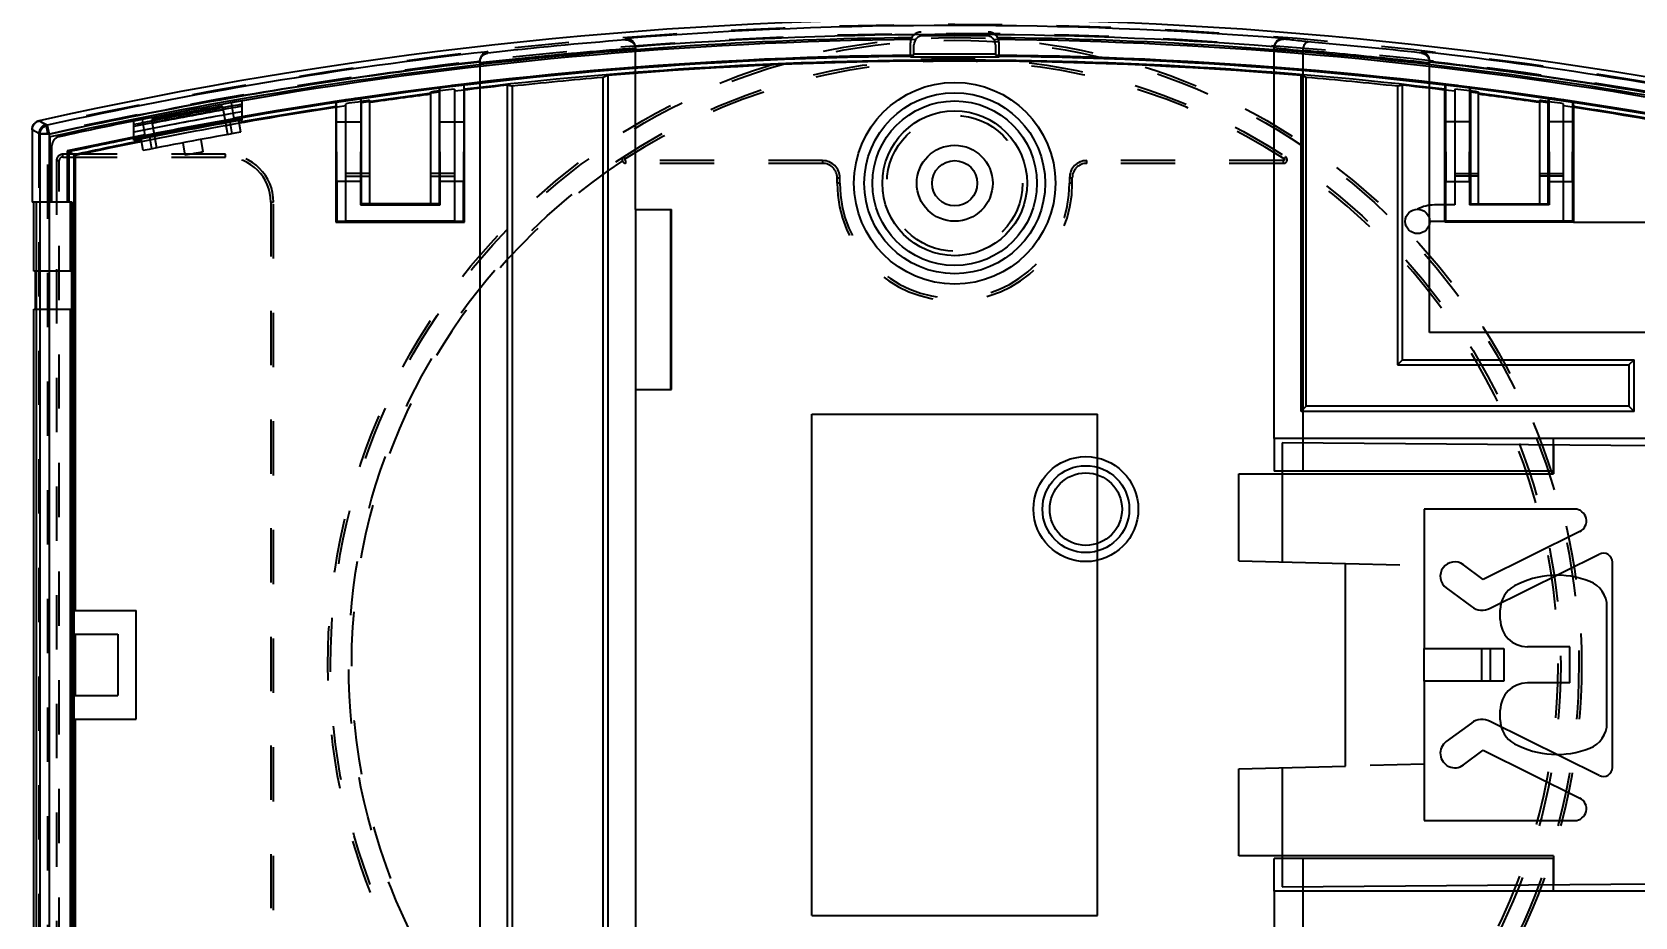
# Model space of a CAD drawing. Extents: x 195 to 445, y -1276 to -961.
# Drawn here: x 270.9 to 359.5, y -1231.8 to -1183 of the extents above; entities that cross this region are included whole.
import ezdxf

# ---------------------------------------------------------------- set-up
doc = ezdxf.new("R2010")
doc.units = 0
doc.linetypes.add('EB_DASH', pattern=[6, 3, -3])
doc.layers.get('0').update_dxf_attribs({"linetype": 'CONTINUOUS'})
for name, color, linetype in [('B1_DXF_CONTINUOUS_LINE', 7, 'CONTINUOUS'), ('B1_DXF_HIDDEN_LINE', 7, 'CONTINUOUS'), ('B3_DXF_CONTINUOUS_LINE', 7, 'CONTINUOUS'), ('B3_DXF_HIDDEN_LINE', 7, 'CONTINUOUS'), ('CAXA4', 3, 'CONTINUOUS')]:
    doc.layers.add(name, color=color, linetype=linetype)
doc.styles.add('标准', font='', dxfattribs={"width": 0.667})
doc.styles.get('标准').set_extended_font_data('仿宋_GB2312')
doc.dimstyles.new('标准', dxfattribs={"dimtxt": 3.5, "dimasz": 4, "dimexe": 2, "dimexo": 0, "dimtad": 1, "dimdec": 1, "dimtxsty": '标准', "dimcen": 0, "dimdle": 6, "dimazin": 3, "dimtfac": 1, "dimtdec": 3, "dimtmove": 0, "dimatfit": 3, "dimtolj": 1, "dimtzin": 0})

# ---------------------------------------------------------------- blocks, each defined once
blk = doc.blocks.new('*D3')
at = {"layer": 'CAXA4', "linetype": 'CONTINUOUS'}
for points in [[(403.393, -1193.464), (403.893, -1197.464), (402.893, -1197.464)], [(403.393, -1242.352), (403.893, -1238.352), (402.893, -1238.352)]]:
    blk.add_hatch(color=0, dxfattribs=at).paths.add_polyline_path(points, flags=0)
at = {"layer": 'CAXA4', "color": 0, "linetype": 'CONTINUOUS'}
for p, q in [((356.117, -1193.464), (405.393, -1193.464)), ((403.393, -1242.352), (403.393, -1193.464)), ((356.117, -1242.352), (405.393, -1242.352))]:
    blk.add_line(p, q, dxfattribs=at)
at = {"layer": 'CAXA4', "color": 0, "linetype": 'CONTINUOUS', "insert": (397.973, -1221.631), "char_height": 3.5, "attachment_point": 1, "rotation": 90, "style": '标准'}
blk.add_mtext('\\f仿宋_GB2312|b0|i0|p34;48.9', dxfattribs=at)

msp = doc.modelspace()

# ---------------------------------------------------------------- linework, layer by layer
at = {"color": 6, "linetype": 'CONTINUOUS'}
for p, q in [((319.461, -1184.347), (319.461, -1183.558)), ((324.361, -1184.347), (324.361, -1183.558)), ((295.661, -1184.549), (295.661, -1251.267)), ((341.161, -1184.013), (341.161, -1207.208)), ((348.161, -1199.558), (348.161, -1184.549)), ((302.464, -1185.465), (302.464, -1250.35)), ((302.744, -1185.358), (302.744, -1250.458)), ((341.061, -1203.908), (341.061, -1185.356)), ((341.341, -1203.628), (341.341, -1185.464)), ((292.961, -1192.508), (292.961, -1186.267)), ((294.261, -1186.105), (294.261, -1193.408)), ((297.179, -1185.893), (297.179, -1249.922)), ((297.459, -1249.868), (297.459, -1185.947)), ((346.381, -1185.949), (346.381, -1201.338)), ((346.661, -1201.058), (346.661, -1185.895)), ((349.561, -1186.105), (349.561, -1192.508)), ((350.861, -1192.508), (350.861, -1186.267)), ((282.53, -1187.819), (282.53, -1186.751)), ((288.261, -1193.408), (288.261, -1186.915)), ((289.561, -1186.726), (289.561, -1192.508)), ((354.261, -1192.508), (354.261, -1186.726)), ((355.561, -1193.408), (355.561, -1186.915)), ((271.75, -1188.104), (271.859, -1188.592)), ((276.53, -1188.948), (276.53, -1187.875)), ((270.911, -1188.348), (270.911, -1192.358)), ((271.359, -1188.592), (270.911, -1188.348)), ((271.359, -1247.223), (271.359, -1188.592)), ((271.859, -1188.592), (271.359, -1188.592)), ((271.859, -1188.592), (271.859, -1247.223)), ((271.911, -1192.358), (271.911, -1188.749)), ((272.948, -1189.572), (272.948, -1192.358)), ((273.307, -1214.908), (273.307, -1189.77)), ((289.561, -1190.776), (288.261, -1190.776)), ((294.261, -1190.776), (292.961, -1190.776)), ((349.561, -1190.776), (350.861, -1190.776)), ((354.261, -1190.776), (355.561, -1190.776)), ((288.261, -1190.908), (289.561, -1190.908)), ((292.961, -1190.908), (294.261, -1190.908)), ((350.861, -1190.908), (349.561, -1190.908)), ((355.561, -1190.908), (354.261, -1190.908)), ((273.133, -1192.358), (270.911, -1192.358)), ((271.131, -1192.358), (271.131, -1243.458)), ((273.133, -1243.458), (273.133, -1192.358)), ((289.561, -1192.508), (292.961, -1192.508)), ((349.561, -1192.508), (348.428, -1192.508)), ((354.261, -1192.508), (350.861, -1192.508)), ((294.261, -1193.408), (288.261, -1193.408)), ((304.261, -1192.758), (304.261, -1243.058)), ((304.261, -1192.758), (306.261, -1192.758)), ((306.211, -1202.708), (306.211, -1192.758)), ((306.261, -1202.708), (306.261, -1192.758)), ((348.169, -1193.408), (355.561, -1193.408)), ((360.961, -1199.558), (348.161, -1199.558)), ((346.381, -1201.338), (346.661, -1201.058)), ((346.381, -1201.338), (359.181, -1201.338)), ((346.661, -1201.058), (359.461, -1201.058)), ((359.461, -1201.058), (359.181, -1201.338)), ((359.181, -1201.338), (359.181, -1203.628)), ((359.461, -1203.908), (359.461, -1201.058)), ((304.261, -1202.708), (306.261, -1202.708)), ((314.011, -1231.758), (314.011, -1204.058)), ((314.011, -1204.058), (329.811, -1204.058)), ((329.811, -1231.758), (329.811, -1204.058)), ((341.341, -1203.628), (341.061, -1203.908)), ((359.461, -1203.908), (341.061, -1203.908)), ((359.181, -1203.628), (341.341, -1203.628)), ((359.181, -1203.628), (359.461, -1203.908)), ((360.961, -1205.408), (339.561, -1205.408)), ((339.561, -1205.408), (339.561, -1207.208)), ((355.011, -1207.208), (355.011, -1205.408)), ((355.011, -1207.208), (339.561, -1207.208)), ((357.966, -1221.118), (357.966, -1214.698)), ((273.185, -1214.908), (273.185, -1216.208)), ((273.185, -1214.908), (276.661, -1214.908)), ((276.661, -1220.908), (276.661, -1214.908)), ((352.066, -1215.408), (352.066, -1214.87)), ((273.185, -1216.208), (275.661, -1216.208)), ((273.307, -1219.608), (273.307, -1216.208)), ((275.661, -1216.208), (275.661, -1219.608)), ((355.916, -1216.908), (353.566, -1216.908)), ((355.916, -1218.908), (355.916, -1216.908)), ((355.916, -1218.908), (353.566, -1218.908)), ((273.185, -1219.608), (273.185, -1220.908)), ((273.185, -1219.608), (275.661, -1219.608)), ((273.185, -1220.908), (276.661, -1220.908)), ((273.307, -1246.045), (273.307, -1220.908)), ((352.066, -1220.945), (352.066, -1220.408)), ((355.011, -1228.608), (339.561, -1228.608)), ((339.561, -1230.408), (339.561, -1228.608)), ((341.161, -1228.608), (341.161, -1251.802)), ((355.011, -1230.408), (355.011, -1228.608)), ((360.961, -1230.408), (339.561, -1230.408)), ((314.011, -1231.758), (329.811, -1231.758))]:
    msp.add_line(p, q, dxfattribs=at)
at = {"color": 7, "linetype": 'CONTINUOUS'}
for p, q in [((304.261, -1183.888), (304.261, -1183.809)), ((304.261, -1192.758), (304.261, -1183.822)), ((304.261, -1192.758), (304.261, -1183.888)), ((339.561, -1205.408), (339.561, -1183.822)), ((339.561, -1230.408), (339.561, -1251.994))]:
    msp.add_line(p, q, dxfattribs=at)
at = {"color": 6, "linetype": 'CONTINUOUS'}
for centre, radius in [((321.911, -1191.308), 4.546), ((321.911, -1191.308), 4), ((321.911, -1191.308), 2.1), ((347.494, -1193.414), 0.675)]:
    msp.add_circle(centre, radius, dxfattribs=at)
for centre, radius, start, end in [((321.911, -1413.622), 231.364, 77.36472, 102.63528), ((321.911, -1413.622), 231.028, 85.48431, 94.51569), ((321.911, -1413.622), 230.364, 90.59109, 102.5357), ((321.911, -1413.622), 230.95, 94.51724, 96.41551), ((321.911, -1413.622), 230.529, 85.60829, 94.39171), ((320.061, -1183.558), 0.6, 90, 180), ((323.761, -1183.558), 0.6, 0, 90), ((321.911, -1413.622), 230.364, 77.4643, 89.40891), ((321.911, -1413.622), 230.95, 83.58449, 85.15232), ((321.911, -1413.622), 231.028, 96.41331, 102.54002), ((321.911, -1413.622), 229.337, 90.6121, 99.88765), ((321.911, -1413.622), 229.067, 85.20448, 94.79991), ((321.911, -1413.622), 229.287, 89.38777, 90.61223), ((321.911, -1413.622), 229.337, 80.11235, 89.3879), ((321.911, -1413.622), 231.028, 77.45998, 83.58668), ((321.911, -1413.622), 228.984, 94.87197, 96.13015), ((321.911, -1413.622), 228.984, 83.86544, 85.13242), ((321.911, -1413.622), 229.19, 96.92916, 97.25666), ((321.911, -1413.622), 229.067, 96.19833, 96.9329), ((321.911, -1413.622), 229.067, 83.0671, 83.79726), ((321.911, -1413.622), 229.19, 82.74334, 83.07084), ((321.911, -1413.622), 229.067, 98.44732, 102.25031), ((321.911, -1413.622), 230.263, 99.84748, 101.36645), ((321.911, -1413.622), 229.97, 99.86015, 101.38112), ((321.911, -1413.622), 229.19, 98.11434, 98.44275), ((321.911, -1413.622), 229.067, 97.26058, 98.11873), ((321.911, -1413.622), 229.067, 81.88127, 82.73942), ((321.911, -1413.622), 229.19, 81.55725, 81.88566), ((321.911, -1413.622), 229.067, 77.69846, 81.55268), ((321.911, -1413.622), 229.663, 99.87347, 101.39654), ((321.911, -1413.622), 229.297, 99.8894, 101.41499), ((321.911, -1413.622), 229.279, 99.89016, 101.41587), ((321.911, -1413.622), 229.211, 99.89313, 101.41931), ((321.911, -1413.622), 229.337, 101.41297, 102.32764), ((348.428, -1194.508), 2, 90, 117.84087), ((353.566, -1214.87), 1.5, 118.30199, 180), ((355.201, -1217.908), 4.95, 68.50249, 118.30199), ((356.466, -1214.698), 1.5, 0, 68.50249), ((353.566, -1215.408), 1.5, 180, 270), ((353.566, -1220.408), 1.5, 90, 180), ((353.566, -1220.945), 1.5, 180, 241.69801), ((356.466, -1221.118), 1.5, 291.49751, 0), ((355.201, -1217.908), 4.95, 241.69801, 291.49751)]:
    msp.add_arc(centre, radius, start, end, dxfattribs=at)
for points in [[(303.722, -1183.31), (303.722, -1183.323), (303.722, -1183.35), (303.722, -1183.376), (303.722, -1183.389)], [(340.101, -1183.35), (340.101, -1183.343), (340.101, -1183.33), (340.101, -1183.317), (340.101, -1183.31)]]:
    msp.add_open_spline(points, degree=3, dxfattribs=at)
at = {"color": 7, "linetype": 'CONTINUOUS'}
for points, knots in [([(304.26, -1183.783), (304.256, -1183.73), (304.231, -1183.626), (304.149, -1183.491), (304.032, -1183.386), (303.885, -1183.32), (303.777, -1183.307), (303.722, -1183.31)], [0, 0, 0, 0, 0.1604971, 0.3145689, 0.469116, 0.6259343, 0.790948, 0.790948, 0.790948, 0.790948]), ([(304.259, -1183.77), (304.254, -1183.721), (304.228, -1183.623), (304.149, -1183.491), (304.032, -1183.387), (303.885, -1183.32), (303.777, -1183.307), (303.722, -1183.31)], [0, 0, 0, 0, 0.1472385, 0.3009907, 0.4559322, 0.6127241, 0.7777408, 0.7777408, 0.7777408, 0.7777408]), ([(303.722, -1183.389), (303.777, -1183.386), (303.885, -1183.399), (304.031, -1183.465), (304.149, -1183.569), (304.228, -1183.701), (304.253, -1183.8), (304.259, -1183.849)], [0, 0, 0, 0, 0.1650803, 0.3217426, 0.4761906, 0.6292567, 0.7777317, 0.7777317, 0.7777317, 0.7777317]), ([(303.722, -1183.389), (303.777, -1183.386), (303.885, -1183.399), (304.031, -1183.465), (304.148, -1183.57), (304.231, -1183.705), (304.256, -1183.808), (304.26, -1183.862)], [0, 0, 0, 0, 0.1650652, 0.3217965, 0.4759988, 0.6295779, 0.7909509, 0.7909509, 0.7909509, 0.7909509]), ([(340.101, -1183.35), (340.031, -1183.345), (339.891, -1183.365), (339.713, -1183.475), (339.594, -1183.64), (339.564, -1183.771), (339.561, -1183.835)], [0, 0, 0, 0, 0.2095342, 0.4144889, 0.6140256, 0.8069193, 0.8069193, 0.8069193, 0.8069193]), ([(339.561, -1183.853), (339.561, -1183.788), (339.588, -1183.653), (339.706, -1183.481), (339.887, -1183.366), (340.03, -1183.345), (340.101, -1183.35)], [0, 0, 0, 0, 0.1980128, 0.4028227, 0.6119042, 0.8253645, 0.8253645, 0.8253645, 0.8253645]), ([(340.101, -1183.31), (340.046, -1183.307), (339.937, -1183.32), (339.791, -1183.386), (339.675, -1183.491), (339.592, -1183.626), (339.567, -1183.73), (339.563, -1183.783)], [0, 0, 0, 0, 0.1650652, 0.3217966, 0.4759989, 0.629578, 0.7909476, 0.7909476, 0.7909476, 0.7909476]), ([(340.101, -1183.31), (340.046, -1183.307), (339.937, -1183.32), (339.791, -1183.387), (339.674, -1183.49), (339.595, -1183.622), (339.57, -1183.721), (339.564, -1183.77)], [0, 0, 0, 0, 0.1650804, 0.3217427, 0.4761907, 0.6292568, 0.7777318, 0.7777318, 0.7777318, 0.7777318]), ([(295.661, -1184.581), (292.996, -1184.892), (287.676, -1185.604), (279.736, -1186.935), (274.478, -1188.01), (271.859, -1188.592)], [0, 0, 0, 0, 8.050564, 16.099689, 24.148814, 24.148814, 24.148814, 24.148814]), ([(304.259, -1183.849), (303.302, -1183.922), (301.389, -1184.08), (298.524, -1184.358), (296.615, -1184.557), (295.661, -1184.661)], [0, 0, 0, 0, 2.879017, 5.758035, 8.635897, 8.635897, 8.635897, 8.635897]), ([(304.259, -1183.862), (303.318, -1183.928), (301.421, -1184.075), (298.556, -1184.353), (296.631, -1184.56), (295.661, -1184.671)], [0, 0, 0, 0, 2.830447, 5.708468, 8.636698, 8.636698, 8.636698, 8.636698]), ([(304.261, -1183.822), (304.261, -1183.816), (304.261, -1183.805), (304.26, -1183.789), (304.26, -1183.778), (304.259, -1183.772)], [0, 0, 0, 0, 0.01667688, 0.03315655, 0.04943721, 0.04943721, 0.04943721, 0.04943721]), ([(304.261, -1183.809), (304.261, -1183.81), (304.261, -1183.794), (304.261, -1183.798), (304.26, -1183.782), (304.26, -1183.783)], [0, 0, 0, 0, 0.00450012, 0.02183952, 0.02598205, 0.02598205, 0.02598205, 0.02598205]), ([(339.564, -1183.772), (339.563, -1183.777), (339.562, -1183.788), (339.562, -1183.805), (339.561, -1183.816), (339.561, -1183.822)], [0, 0, 0, 0, 0.01638662, 0.03297317, 0.0497585, 0.0497585, 0.0497585, 0.0497585]), ([(339.562, -1183.809), (339.562, -1183.816), (339.561, -1183.831), (339.561, -1183.846), (339.561, -1183.853)], [0, 0, 0, 0, 0.02215133, 0.0443034, 0.0443034, 0.0443034, 0.0443034]), ([(339.563, -1183.783), (339.563, -1183.781), (339.562, -1183.799), (339.562, -1183.795), (339.562, -1183.81), (339.562, -1183.809)], [0, 0, 0, 0, 0.00501479, 0.02235683, 0.02598205, 0.02598205, 0.02598205, 0.02598205]), ([(348.161, -1184.674), (347.385, -1184.585), (345.832, -1184.413), (343.499, -1184.18), (341.942, -1184.04), (341.163, -1183.974)], [0, 0, 0, 0, 2.344462, 4.688808, 7.033206, 7.033206, 7.033206, 7.033206]), ([(348.161, -1184.661), (347.385, -1184.577), (345.831, -1184.415), (343.499, -1184.18), (341.942, -1184.042), (341.163, -1183.977)], [0, 0, 0, 0, 2.343131, 4.687425, 7.031719, 7.031719, 7.031719, 7.031719]), ([(371.964, -1188.592), (369.345, -1188.01), (364.087, -1186.935), (356.147, -1185.604), (350.827, -1184.892), (348.161, -1184.581)], [0, 0, 0, 0, 8.049125, 16.09825, 24.148814, 24.148814, 24.148814, 24.148814]), ([(271.859, -1188.589), (274.511, -1188.002), (279.803, -1186.924), (287.742, -1185.592), (293.029, -1184.894), (295.661, -1184.595)], [0, 0, 0, 0, 8.150059, 16.198629, 24.146254, 24.146254, 24.146254, 24.146254]), ([(348.161, -1184.596), (350.776, -1184.892), (356.045, -1185.587), (363.984, -1186.917), (369.293, -1187.997), (371.964, -1188.586)], [0, 0, 0, 0, 7.894452, 15.940538, 24.145617, 24.145617, 24.145617, 24.145617])]:
    msp.add_open_spline(points, degree=3, knots=knots, dxfattribs=at)
at = {"color": 6, "linetype": 'CONTINUOUS'}
for points, knots in [([(341.428, -1183.498), (341.281, -1183.481), (340.986, -1183.448), (340.543, -1183.398), (340.248, -1183.366), (340.101, -1183.35)], [0, 0, 0, 0, 0.445231, 0.890471, 1.33572, 1.33572, 1.33572, 1.33572]), ([(341.163, -1183.977), (341.169, -1183.917), (341.189, -1183.803), (341.245, -1183.651), (341.319, -1183.537), (341.395, -1183.497), (341.428, -1183.498)], [0, 0, 0, 0, 0.1808004, 0.3488951, 0.4846641, 0.5842437, 0.5842437, 0.5842437, 0.5842437]), ([(296.106, -1184.039), (296.043, -1184.048), (295.921, -1184.089), (295.776, -1184.209), (295.683, -1184.368), (295.661, -1184.489), (295.661, -1184.549)], [0, 0, 0, 0, 0.1918244, 0.3749709, 0.5560116, 0.7360393, 0.7360393, 0.7360393, 0.7360393]), ([(295.661, -1184.628), (295.661, -1184.569), (295.683, -1184.447), (295.776, -1184.288), (295.922, -1184.168), (296.042, -1184.127), (296.106, -1184.118)], [0, 0, 0, 0, 0.1786399, 0.3622319, 0.5439971, 0.7360248, 0.7360248, 0.7360248, 0.7360248]), ([(296.106, -1184.118), (296.106, -1184.105), (296.106, -1184.078), (296.106, -1184.052), (296.106, -1184.039)], [0, 0, 0, 0, 0.03952741, 0.07905482, 0.07905482, 0.07905482, 0.07905482]), ([(304.259, -1183.862), (304.26, -1183.865), (304.261, -1183.871), (304.261, -1183.879), (304.261, -1183.885), (304.261, -1183.888)], [0, 0, 0, 0, 0.00851127, 0.01703791, 0.02554321, 0.02554321, 0.02554321, 0.02554321]), ([(341.161, -1184.013), (340.984, -1183.993), (340.628, -1183.952), (340.095, -1183.893), (339.739, -1183.855), (339.561, -1183.835)], [0, 0, 0, 0, 0.536743, 1.073372, 1.609894, 1.609894, 1.609894, 1.609894]), ([(341.161, -1184.013), (341.161, -1184.009), (341.162, -1184), (341.162, -1183.987), (341.163, -1183.978), (341.163, -1183.974)], [0, 0, 0, 0, 0.01350546, 0.02659456, 0.03944097, 0.03944097, 0.03944097, 0.03944097]), ([(348.161, -1184.549), (348.161, -1184.489), (348.14, -1184.369), (348.047, -1184.21), (347.902, -1184.089), (347.78, -1184.048), (347.717, -1184.039)], [0, 0, 0, 0, 0.1788278, 0.3605297, 0.5441517, 0.7360394, 0.7360394, 0.7360394, 0.7360394]), ([(347.717, -1184.039), (347.717, -1184.052), (347.717, -1184.078), (347.717, -1184.105), (347.717, -1184.118)], [0, 0, 0, 0, 0.03952741, 0.07905481, 0.07905481, 0.07905481, 0.07905481]), ([(347.717, -1184.118), (347.78, -1184.127), (347.901, -1184.168), (348.046, -1184.288), (348.14, -1184.447), (348.161, -1184.568), (348.161, -1184.628)], [0, 0, 0, 0, 0.1919773, 0.3732974, 0.5562265, 0.7360247, 0.7360247, 0.7360247, 0.7360247]), ([(302.744, -1185.358), (302.713, -1185.37), (302.651, -1185.393), (302.557, -1185.429), (302.495, -1185.453), (302.464, -1185.465)], [0, 0, 0, 0, 0.0999799, 0.1999778, 0.2999938, 0.2999938, 0.2999938, 0.2999938]), ([(341.341, -1185.464), (341.31, -1185.452), (341.248, -1185.428), (341.155, -1185.392), (341.093, -1185.368), (341.061, -1185.356)], [0, 0, 0, 0, 0.1000134, 0.2000086, 0.2999859, 0.2999859, 0.2999859, 0.2999859]), ([(297.459, -1185.947), (297.428, -1185.941), (297.366, -1185.929), (297.272, -1185.911), (297.21, -1185.899), (297.179, -1185.893)], [0, 0, 0, 0, 0.0950555, 0.1900997, 0.2851326, 0.2851326, 0.2851326, 0.2851326]), ([(346.661, -1185.895), (346.63, -1185.901), (346.568, -1185.913), (346.475, -1185.931), (346.413, -1185.943), (346.381, -1185.949)], [0, 0, 0, 0, 0.0950315, 0.1900744, 0.2851286, 0.2851286, 0.2851286, 0.2851286]), ([(282.53, -1186.943), (281.862, -1187.059), (280.527, -1187.297), (278.527, -1187.672), (277.195, -1187.934), (276.53, -1188.068)], [0, 0, 0, 0, 2.034869, 4.069773, 6.104639, 6.104639, 6.104639, 6.104639]), ([(270.911, -1188.348), (270.911, -1188.293), (270.93, -1188.18), (271.014, -1188.03), (271.142, -1187.916), (271.248, -1187.873), (271.302, -1187.861)], [0, 0, 0, 0, 0.1663126, 0.337199, 0.5078989, 0.6740446, 0.6740446, 0.6740446, 0.6740446]), ([(271.75, -1188.104), (271.7, -1188.077), (271.601, -1188.023), (271.452, -1187.942), (271.352, -1187.888), (271.302, -1187.861)], [0, 0, 0, 0, 0.1700561, 0.3399181, 0.5102115, 0.5102115, 0.5102115, 0.5102115]), ([(271.359, -1188.592), (271.359, -1188.537), (271.378, -1188.423), (271.461, -1188.274), (271.59, -1188.16), (271.695, -1188.117), (271.75, -1188.104)], [0, 0, 0, 0, 0.1678056, 0.3380116, 0.505535, 0.6747173, 0.6747173, 0.6747173, 0.6747173]), ([(273.307, -1189.77), (273.267, -1189.748), (273.187, -1189.704), (273.068, -1189.638), (272.988, -1189.594), (272.948, -1189.572)], [0, 0, 0, 0, 0.1367678, 0.2735782, 0.4104307, 0.4104307, 0.4104307, 0.4104307])]:
    msp.add_open_spline(points, degree=3, knots=knots, dxfattribs=at)
at = {"layer": 'B1_DXF_CONTINUOUS_LINE', "color": 7, "linetype": 'CONTINUOUS'}
for p, q in [((319.661, -1184.23), (319.661, -1183.658)), ((323.661, -1183.158), (320.161, -1183.158)), ((324.161, -1183.658), (324.161, -1184.23)), ((293.406, -1186.285), (293.406, -1192.452)), ((293.443, -1187.908), (293.443, -1185.998)), ((294.78, -1185.834), (294.78, -1187.908)), ((294.817, -1186.112), (294.78, -1185.834)), ((294.817, -1193.464), (294.817, -1186.112)), ((349.006, -1186.112), (349.043, -1185.834)), ((349.006, -1193.464), (349.006, -1186.112)), ((349.043, -1185.834), (349.043, -1187.908)), ((350.38, -1187.908), (350.38, -1185.998)), ((350.417, -1186.285), (350.417, -1192.452)), ((281.437, -1187.045), (277.505, -1187.783)), ((281.437, -1187.045), (281.715, -1188.621)), ((281.911, -1186.859), (282.068, -1187.746)), ((287.706, -1187.072), (287.706, -1193.464)), ((287.743, -1187.908), (287.743, -1186.783)), ((289.08, -1186.586), (289.08, -1187.908)), ((289.117, -1186.864), (289.08, -1186.586)), ((289.117, -1192.452), (289.117, -1186.864)), ((354.706, -1186.864), (354.743, -1186.586)), ((354.706, -1192.452), (354.706, -1186.864)), ((354.743, -1186.586), (354.743, -1187.908)), ((356.08, -1187.908), (356.08, -1186.783)), ((356.117, -1187.072), (356.117, -1193.464)), ((276.997, -1187.781), (277.153, -1188.668)), ((277.505, -1187.783), (277.783, -1189.359)), ((281.826, -1187.812), (281.961, -1188.577)), ((282.453, -1188.49), (282.321, -1187.738)), ((287.761, -1191.208), (287.743, -1187.908)), ((287.743, -1187.908), (289.08, -1187.908)), ((289.08, -1187.908), (289.061, -1191.208)), ((293.461, -1191.208), (293.443, -1187.908)), ((293.443, -1187.908), (294.78, -1187.908)), ((294.78, -1187.908), (294.761, -1191.208)), ((349.043, -1187.908), (349.061, -1191.208)), ((350.38, -1187.908), (349.043, -1187.908)), ((350.361, -1191.208), (350.38, -1187.908)), ((354.743, -1187.908), (354.761, -1191.208)), ((356.08, -1187.908), (354.743, -1187.908)), ((356.061, -1191.208), (356.08, -1187.908)), ((270.911, -1188.348), (270.911, -1192.358)), ((277.047, -1189.505), (276.915, -1188.753)), ((277.538, -1189.407), (277.403, -1188.642)), ((280.239, -1188.889), (280.36, -1189.579)), ((272.011, -1192.358), (272.011, -1189.231)), ((272.86, -1189.525), (272.86, -1192.358)), ((273.241, -1246.082), (273.241, -1189.734)), ((279.378, -1189.763), (279.256, -1189.074)), ((287.761, -1191.208), (287.761, -1193.408)), ((289.061, -1191.208), (287.761, -1191.208)), ((289.061, -1191.208), (289.061, -1192.508)), ((293.461, -1192.508), (293.461, -1191.208)), ((294.761, -1191.208), (293.461, -1191.208)), ((294.761, -1193.408), (294.761, -1191.208)), ((349.061, -1193.408), (349.061, -1191.208)), ((349.061, -1191.208), (350.361, -1191.208)), ((350.361, -1191.208), (350.361, -1192.508)), ((354.761, -1191.208), (354.761, -1192.508)), ((354.761, -1191.208), (356.061, -1191.208)), ((356.061, -1191.208), (356.061, -1193.408)), ((273.014, -1192.358), (270.911, -1192.358)), ((271.013, -1196.158), (271.013, -1192.358)), ((273.014, -1192.358), (273.014, -1196.158)), ((289.061, -1192.508), (289.117, -1192.452)), ((289.061, -1192.508), (293.461, -1192.508)), ((293.406, -1192.452), (289.117, -1192.452)), ((293.461, -1192.508), (293.406, -1192.452)), ((350.417, -1192.452), (350.361, -1192.508)), ((354.761, -1192.508), (350.361, -1192.508)), ((350.417, -1192.452), (354.706, -1192.452)), ((354.706, -1192.452), (354.761, -1192.508)), ((287.761, -1193.408), (287.706, -1193.464)), ((287.761, -1193.408), (294.761, -1193.408)), ((294.761, -1193.408), (294.817, -1193.464)), ((349.006, -1193.464), (349.061, -1193.408)), ((356.061, -1193.408), (349.061, -1193.408)), ((356.117, -1193.464), (356.061, -1193.408)), ((287.706, -1193.464), (294.817, -1193.464)), ((356.117, -1193.464), (349.006, -1193.464)), ((273.084, -1196.158), (271.013, -1196.158)), ((271.083, -1196.158), (271.083, -1198.258)), ((273.084, -1196.158), (273.084, -1198.258)), ((271.013, -1237.558), (271.013, -1198.258)), ((271.013, -1198.258), (273.084, -1198.258)), ((273.014, -1198.258), (273.014, -1237.558))]:
    msp.add_line(p, q, dxfattribs=at)
for centre, radius in [((321.911, -1191.308), 5.568), ((321.911, -1191.308), 5), ((321.911, -1191.308), 1.25), ((329.161, -1209.308), 2.9), ((329.161, -1209.308), 2.4), ((329.161, -1209.308), 2)]:
    msp.add_circle(centre, radius, dxfattribs=at)
for centre, radius, start, end in [((321.911, -1413.622), 231.364, 77.36472, 102.63528), ((321.911, -1413.622), 230.264, 90.53682, 100.00381), ((320.161, -1183.658), 0.5, 90, 180), ((323.661, -1183.658), 0.5, 0, 90), ((321.911, -1413.622), 230.264, 79.99619, 89.46318), ((321.911, -1413.622), 229.402, 90.56197, 100.00381), ((321.911, -1413.622), 229.117, 83.20862, 96.79138), ((321.911, -1413.622), 229.447, 89.43814, 90.56186), ((321.911, -1413.622), 229.402, 79.99619, 89.43803), ((321.911, -1413.622), 229.117, 97.14704, 98.22916), ((321.911, -1413.622), 229.397, 96.79244, 97.12886), ((321.911, -1413.622), 229.397, 82.87114, 83.20756), ((321.911, -1413.622), 229.117, 81.77084, 82.85296), ((321.911, -1413.622), 230.163, 100.12828, 101.1241), ((321.911, -1413.622), 229.117, 98.58603, 99.9413), ((321.911, -1413.622), 229.397, 98.22847, 98.56603), ((321.911, -1413.622), 229.397, 81.43397, 81.77153), ((321.911, -1413.622), 229.117, 80.0587, 81.41397), ((321.911, -1413.622), 230.264, 101.24804, 102.41572), ((321.911, -1413.622), 229.363, 100.00381, 101.25293), ((321.911, -1413.622), 229.944, 100.1284, 101.12516), ((321.911, -1413.622), 229.34, 100.06627, 100.12873), ((272.511, -1189.231), 0.5, 102.41572, 180), ((321.911, -1413.622), 229.402, 101.25272, 102.34639), ((321.911, -1413.622), 229.117, 101.31681, 102.26459), ((321.911, -1413.622), 228.563, 99.94114, 101.31999), ((321.911, -1413.622), 229.34, 101.12812, 101.19059), ((321.911, -1413.622), 227.863, 100.50672, 100.75818)]:
    msp.add_arc(centre, radius, start, end, dxfattribs=at)
for points, knots in [([(293.406, -1186.285), (293.41, -1186.253), (293.418, -1186.189), (293.431, -1186.093), (293.439, -1186.03), (293.443, -1185.998)], [0, 0, 0, 0, 0.096492, 0.1929837, 0.2894749, 0.2894749, 0.2894749, 0.2894749]), ([(350.38, -1185.998), (350.384, -1186.03), (350.392, -1186.093), (350.405, -1186.189), (350.413, -1186.253), (350.417, -1186.285)], [0, 0, 0, 0, 0.0964912, 0.1929828, 0.2894749, 0.2894749, 0.2894749, 0.2894749]), ([(287.706, -1187.072), (287.71, -1187.04), (287.718, -1186.976), (287.731, -1186.88), (287.739, -1186.815), (287.743, -1186.783)], [0, 0, 0, 0, 0.0971315, 0.1942629, 0.291394, 0.291394, 0.291394, 0.291394]), ([(356.08, -1186.783), (356.084, -1186.815), (356.092, -1186.88), (356.105, -1186.976), (356.113, -1187.04), (356.117, -1187.072)], [0, 0, 0, 0, 0.0971311, 0.1942624, 0.291394, 0.291394, 0.291394, 0.291394]), ([(271.302, -1187.861), (271.248, -1187.873), (271.142, -1187.916), (271.013, -1188.03), (270.93, -1188.181), (270.911, -1188.293), (270.911, -1188.348)], [0, 0, 0, 0, 0.1664067, 0.3373266, 0.5079928, 0.6740447, 0.6740447, 0.6740447, 0.6740447]), ([(281.826, -1187.812), (281.888, -1187.801), (282.004, -1187.785), (282.12, -1187.757), (282.175, -1187.755)], [0, 0, 0, 0, 0.1882588, 0.3538984, 0.3538984, 0.3538984, 0.3538984]), ([(282.175, -1187.755), (282.211, -1187.753), (282.244, -1187.758), (282.318, -1187.726), (282.321, -1187.738)], [0, 0, 0, 0, 0.1122549, 0.1500615, 0.1500615, 0.1500615, 0.1500615]), ([(276.915, -1188.753), (276.912, -1188.741), (276.992, -1188.744), (277.063, -1188.705), (277.164, -1188.69), (277.219, -1188.68)], [0, 0, 0, 0, 0.0376606, 0.1490816, 0.3165239, 0.3165239, 0.3165239, 0.3165239]), ([(272.86, -1189.525), (272.903, -1189.548), (272.987, -1189.594), (273.114, -1189.664), (273.199, -1189.71), (273.241, -1189.734)], [0, 0, 0, 0, 0.1448115, 0.2895756, 0.4342928, 0.4342928, 0.4342928, 0.4342928])]:
    msp.add_open_spline(points, degree=3, knots=knots, dxfattribs=at)
msp.add_open_spline([(277.219, -1188.68), (277.28, -1188.668), (277.341, -1188.654), (277.403, -1188.642)], degree=3, dxfattribs=at)
at = {"layer": 'B1_DXF_HIDDEN_LINE', "color": 8, "linetype": 'EB_DASH'}
for p, q in [((271.792, -1188.556), (271.684, -1188.068)), ((271.293, -1188.556), (270.911, -1188.348)), ((271.293, -1188.556), (271.293, -1247.259)), ((271.293, -1188.556), (271.792, -1188.556)), ((271.792, -1247.264), (271.792, -1188.551)), ((272.611, -1189.858), (272.611, -1189.708)), ((281.611, -1189.708), (272.611, -1189.708)), ((272.611, -1189.858), (281.611, -1189.858)), ((281.611, -1189.858), (281.611, -1189.708)), ((303.623, -1189.84), (303.705, -1189.966)), ((340.118, -1189.966), (340.2, -1189.84)), ((272.261, -1190.058), (272.261, -1245.758)), ((272.261, -1190.058), (272.411, -1190.058)), ((272.411, -1245.758), (272.411, -1190.058)), ((303.732, -1190.208), (303.732, -1190.058)), ((314.611, -1190.058), (303.732, -1190.058)), ((314.611, -1190.208), (303.732, -1190.208)), ((314.611, -1190.058), (314.611, -1190.208)), ((329.211, -1190.208), (329.211, -1190.058)), ((340.091, -1190.058), (329.211, -1190.058)), ((340.091, -1190.208), (329.211, -1190.208)), ((340.091, -1190.208), (340.091, -1190.058)), ((315.411, -1191.308), (315.411, -1191.008)), ((315.411, -1191.008), (315.561, -1191.008)), ((315.561, -1191.308), (315.411, -1191.308)), ((315.561, -1191.308), (315.561, -1191.008)), ((328.261, -1191.008), (328.261, -1191.308)), ((328.261, -1191.008), (328.411, -1191.008)), ((328.411, -1191.308), (328.261, -1191.308)), ((328.411, -1191.308), (328.411, -1191.008)), ((284.111, -1192.358), (284.111, -1243.458)), ((284.111, -1192.358), (284.261, -1192.358)), ((284.261, -1243.458), (284.261, -1192.358))]:
    msp.add_line(p, q, dxfattribs=at)
for centre, radius in [((321.911, -1217.908), 34.65), ((321.911, -1217.908), 34.5), ((321.911, -1217.908), 33.5), ((321.911, -1191.308), 4), ((321.911, -1191.308), 3.751)]:
    msp.add_circle(centre, radius, dxfattribs=at)
for centre, radius, start, end in [((321.911, -1413.622), 231.078, 77.44584, 102.55416), ((321.911, -1413.622), 230.578, 77.44615, 102.55388), ((321.911, -1217.908), 33.35, 56.9125, 123.0875), ((321.911, -1413.622), 229.663, 100.12855, 101.12653), ((272.611, -1190.058), 0.35, 90, 180), ((272.611, -1190.058), 0.2, 90, 180), ((281.611, -1192.358), 2.65, 0, 90), ((281.611, -1192.358), 2.5, 0, 90), ((303.732, -1190.008), 0.2, 123.0875, 270), ((340.091, -1190.008), 0.2, 270.00147, 56.91037), ((321.911, -1217.908), 33.35, 123.42087, 236.57913), ((314.611, -1191.008), 0.95, 0, 90), ((314.611, -1191.008), 0.8, 0, 90), ((329.211, -1191.008), 0.95, 90, 180), ((329.211, -1191.008), 0.8, 90, 180), ((321.911, -1217.908), 33.35, 303.42082, 56.57918), ((321.911, -1191.308), 6.5, 180, 360), ((321.911, -1191.308), 6.35, 180, 360)]:
    msp.add_arc(centre, radius, start, end, dxfattribs=at)
for points, knots in [([(271.684, -1188.068), (271.629, -1188.081), (271.522, -1188.124), (271.394, -1188.239), (271.312, -1188.389), (271.293, -1188.501), (271.293, -1188.556)], [0, 0, 0, 0, 0.1693471, 0.3385011, 0.5086905, 0.6745894, 0.6745894, 0.6745894, 0.6745894]), ([(271.302, -1187.861), (271.344, -1187.884), (271.429, -1187.93), (271.556, -1187.999), (271.641, -1188.045), (271.684, -1188.068)], [0, 0, 0, 0, 0.145021, 0.2896886, 0.4345348, 0.4345348, 0.4345348, 0.4345348]), ([(303.732, -1190.058), (303.722, -1190.058), (303.699, -1190.052), (303.682, -1190.022), (303.682, -1189.988), (303.697, -1189.971), (303.705, -1189.966)], [0, 0, 0, 0, 0.0309176, 0.0642335, 0.0965146, 0.126144, 0.126144, 0.126144, 0.126144]), ([(340.118, -1189.966), (340.127, -1189.971), (340.142, -1189.989), (340.14, -1190.023), (340.122, -1190.052), (340.1, -1190.058), (340.091, -1190.058)], [0, 0, 0, 0, 0.030825, 0.0641958, 0.0963662, 0.1261446, 0.1261446, 0.1261446, 0.1261446])]:
    msp.add_open_spline(points, degree=3, knots=knots, dxfattribs=at)
at = {"layer": 'B3_DXF_CONTINUOUS_LINE', "color": 7, "linetype": 'CONTINUOUS'}
for p, q in [((360.454, -1205.809), (340.016, -1205.649)), ((340.016, -1205.649), (340.016, -1212.219)), ((355.016, -1205.766), (355.016, -1207.358)), ((337.616, -1212.158), (337.616, -1207.358)), ((337.616, -1207.358), (355.016, -1207.358)), ((356.181, -1209.308), (347.866, -1209.308)), ((347.866, -1209.308), (347.866, -1217.008)), ((356.47, -1210.54), (351.13, -1213.188)), ((351.513, -1214.784), (357.543, -1211.794)), ((337.616, -1212.158), (343.516, -1212.308)), ((343.516, -1223.508), (343.516, -1212.308)), ((351.13, -1213.188), (350.028, -1212.376)), ((358.266, -1223.574), (358.266, -1212.242)), ((349.079, -1213.664), (350.475, -1214.693)), ((347.866, -1217.008), (352.266, -1217.008)), ((352.266, -1217.008), (352.266, -1218.808)), ((352.266, -1218.808), (347.866, -1218.808)), ((347.866, -1218.808), (347.866, -1226.508)), ((350.475, -1221.122), (349.079, -1222.152)), ((357.543, -1224.022), (351.513, -1221.031)), ((350.028, -1223.439), (351.13, -1222.627)), ((351.13, -1222.627), (356.47, -1225.275)), ((337.616, -1223.658), (343.516, -1223.508)), ((337.616, -1228.458), (337.616, -1223.658)), ((340.016, -1223.597), (340.016, -1230.166)), ((347.866, -1226.508), (356.181, -1226.508)), ((355.016, -1228.458), (337.616, -1228.458)), ((355.016, -1228.458), (355.016, -1230.049)), ((340.016, -1230.166), (360.454, -1230.006))]:
    msp.add_line(p, q, dxfattribs=at)
for centre, radius, start, end in [((356.181, -1209.958), 0.65, 296.37816, 90), ((357.766, -1212.242), 0.5, 0, 116.37816), ((349.553, -1213.02), 0.8, 53.60051, 233.60051), ((351.069, -1213.889), 1, 233.60051, 296.37816), ((351.069, -1221.927), 1, 63.62184, 126.39949), ((349.553, -1222.795), 0.8, 126.39949, 306.39949), ((357.766, -1223.574), 0.5, 243.62184, 0), ((356.181, -1225.858), 0.65, 270, 63.62184)]:
    msp.add_arc(centre, radius, start, end, dxfattribs=at)
at = {"layer": 'B3_DXF_HIDDEN_LINE', "color": 8, "linetype": 'EB_DASH'}
for p, q in [((343.516, -1212.308), (347.866, -1212.418)), ((347.866, -1218.808), (347.866, -1217.008)), ((351.038, -1217.008), (351.038, -1218.808)), ((351.526, -1218.808), (351.526, -1217.008)), ((347.866, -1223.397), (343.516, -1223.508))]:
    msp.add_line(p, q, dxfattribs=at)

# ---------------------------------------------------------------- dimensions: what is measured, and where the dimension line sits
at = {"layer": 'CAXA4'}
dim = msp.add_linear_dim(base=(403.393, -1217.908), p1=(356.117, -1242.352), p2=(356.117, -1193.464), angle=270, text='\\f仿宋_GB2312;48.9', dimstyle='标准', dxfattribs=at)
dim.commit()
dim.dimension.update_dxf_attribs({"geometry": '*D3', "text_midpoint": (400.37, -1217.908)})

doc.saveas('drawing.dxf')
